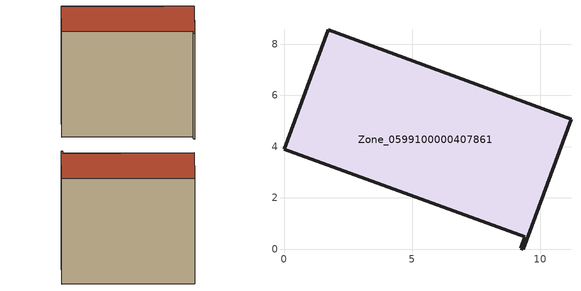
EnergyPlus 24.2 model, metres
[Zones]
Zone_0599100000407861
 floor ground (C_G): 9.39,0.49 0,3.89 1.73,8.56 11.2,5.06 9.33,0 9.23,0.04 z0
 wall outside (C_F): 11.2,5.06 1.73,8.56 0,3.89 9.39,0.49 9.23,0.04 9.33,0 11.2,5.06 z0:8.69
 roof outside (C_R): 9.33,0 11.2,5.06 1.73,8.56 0,3.89 9.39,0.49 9.23,0.04 z8.69
[BUILDING]
Pand.0599100000407861: North Axis=0; Terrain=City; Loads Convergence Tolerance Value=0.04; Temperature Convergence Tolerance Value=0.4; Solar Distribution=FullExterior; Maximum Number of Warmup Days=25; Minimum Number of Warmup Days=1
[Site:Location]
Rotterdam.The.Hague.AP_ZH_NLD Design_Conditions: Latitude=51.96; Longitude=4.45; Time Zone=1; Elevation=-4.5
[SITE:GROUNDTEMPERATURE:BUILDINGSURFACE]
18, 18, 18, 18, 18, 18, 18, 18, 18, 18, 18, 18
[MATERIAL] Thermal Absorptance=0.9; Solar Absorptance=0.7; Visible Absorptance=0.7
Name | Roughness | Thickness | Conductivity | Density | Specific Heat
G.TI.1992-2005 | MediumSmooth | 0.15 | 0.06 | 540 | 1210
F.TI.1992-2005 | Rough | 0.3 | 0.12 | 1920 | 840
R.TI.1992-2005 | MediumRough | 0.2 | 0.08 | 1500 | 1000
[CONSTRUCTION]
C_G: G.TI.1992-2005
C_F: F.TI.1992-2005
C_R: R.TI.1992-2005
[ZONE]
Zone_0599100000407861: Type=1; Multiplier=1; Ceiling Height=Autocalculate; Volume=Autocalculate; Floor Area=autocalculate; Part of Total Floor Area=Yes
[ZONEINFILTRATION:DESIGNFLOWRATE]
Infil_Zone_0599100000407861: Zone or ZoneList or Space or SpaceList=Zone_0599100000407861; Schedule=AlwaysOn; Design Flow Rate Calculation Method=Flow/Area; Flow Rate per Floor Area=0.0015; Constant Term Coefficient=1; Temperature Term Coefficient=0; Velocity Term Coefficient=0; Velocity Squared Term Coefficient=0
[HVACTEMPLATE:ZONE:IDEALLOADSAIRSYSTEM]
Zone_0599100000407861: Maximum Heating Supply Air Temperature=50; Minimum Cooling Supply Air Temperature=13; Maximum Heating Supply Air Humidity Ratio=0.0156; Minimum Cooling Supply Air Humidity Ratio=0.0077; Heating Limit=NoLimit; Cooling Limit=NoLimit; Dehumidification Control Type=ConstantSensibleHeatRatio; Cooling Sensible Heat Ratio=0.7; Dehumidification Setpoint=60; Humidification Control Type=None; Humidification Setpoint=30; Outdoor Air Method=None; Outdoor Air Flow Rate per Person=0.00944; Outdoor Air Flow Rate per Zone Floor Area=0; Outdoor Air Flow Rate per Zone=0; Demand Controlled Ventilation Type=None; Outdoor Air Economizer Type=NoEconomizer; Heat Recovery Type=None; Sensible Heat Recovery Effectiveness=0.7; Latent Heat Recovery Effectiveness=0.65
[ZONECONTROL:THERMOSTAT]
ThermostatControl_Zone_0599100000407861: Zone or ZoneList=Zone_0599100000407861; Control Type Schedule=DualSetpointControlType; Control 1=Thermostat_Zone_0599100000407861; Temperature Difference Between Cutout And Setpoint=0
[THERMOSTATSETPOINT:DUALSETPOINT]
Thermostat_Zone_0599100000407861: Heating Setpoint Temperature Schedule=HeatingSetpoint_Zone_0599100000407861; Cooling Setpoint Temperature Schedule=CoolingSetpoint_Zone_0599100000407861
[SCHEDULE:COMPACT]
HeatingSetpoint_Zone_0599100000407861: Through: 12/31, For: AllDays, Until: 24:00, 21
CoolingSetpoint_Zone_0599100000407861: Through: 12/31, For: AllDays, Until: 24:00, 24
DualSetpointControlType: Through: 12/31, For: AllDays, Until: 24:00, 4
AlwaysOn: Through: 12/31, For: AllDays, Until: 24:00, 1
